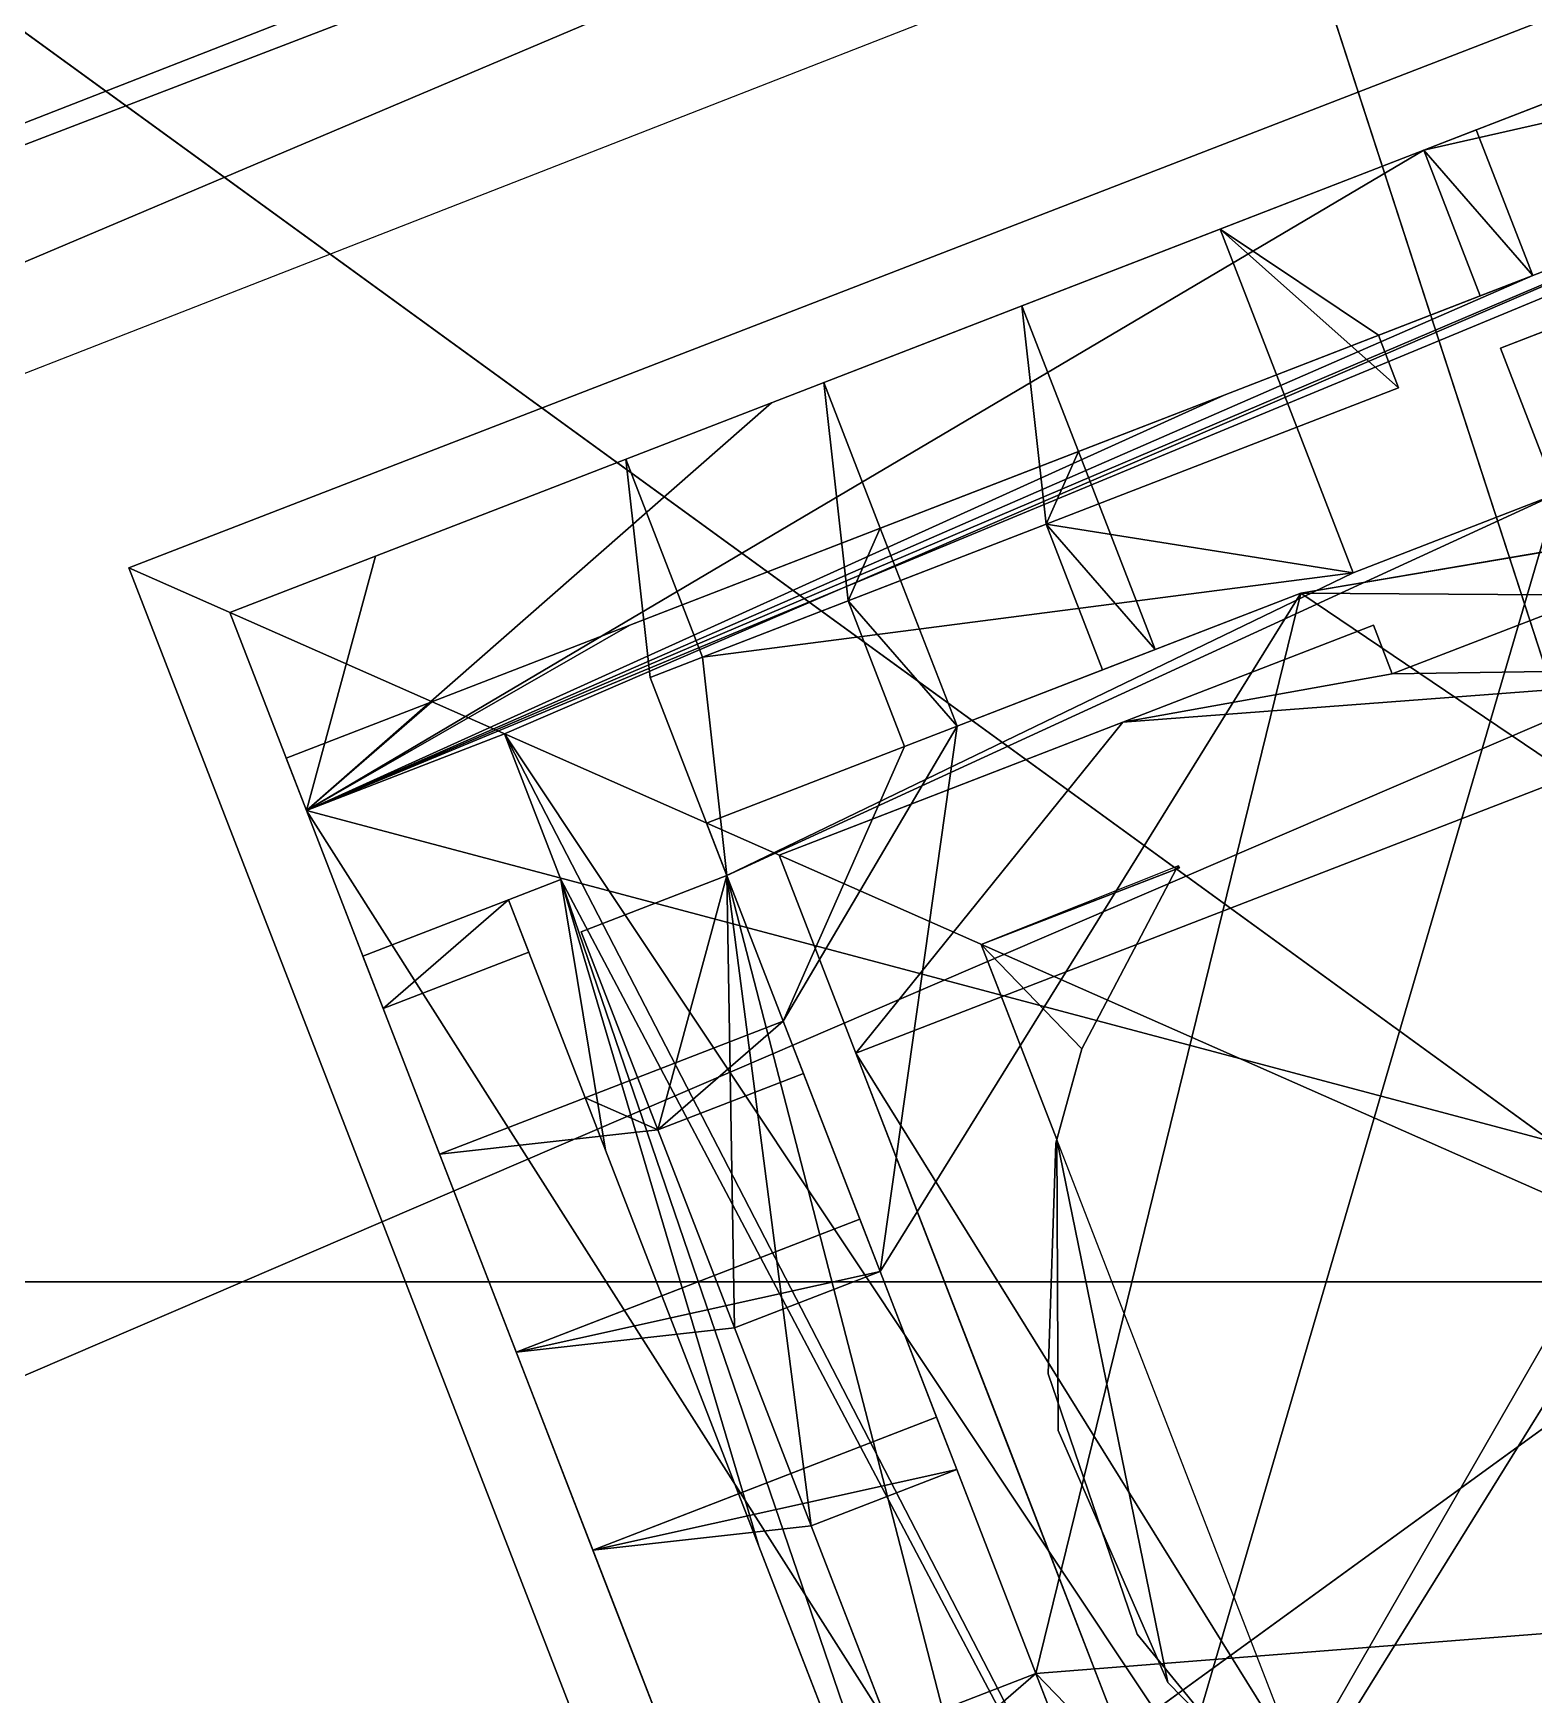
# Model space of a CAD drawing. Header units: metres. Extents: x -113 to 180, y -133 to 86.
# Drawn here: x 130.831 to 131.473, y 49.905 to 50.616 of the extents above; entities that cross this region are included whole.
import ezdxf

# ---------------------------------------------------------------- set-up
doc = ezdxf.new("R2010")
doc.units = ezdxf.units.M
for name, color, linetype, true_color in [('ACERA', 7, 'Continuous', 0xb9b3a6), ('ASFALTO', 7, 'Continuous', 0x4a4b4e), ('BORDILLO', 7, 'Continuous', 0xcfcac0), ('COPA', 7, 'Continuous', 0x4f7f4a), ('TERRENO', 7, 'Continuous', 0x9a9179)]:
    doc.layers.add(name, color=color, linetype=linetype, true_color=true_color)

msp = doc.modelspace()

# ---------------------------------------------------------------- linework, layer by layer
at = {"layer": 'ACERA'}
for points in [[(103.09775, 38.11919, 72.14243), (138.92901, 51.7671, 70.19543), (142.37574, 55.00692, 70.01166)], [(103.09775, 38.11919, 72.14243), (142.37574, 55.00692, 70.01166), (129.35348, 50.00244, 70.82169)], [(142.37574, 55.00692, 70.01166), (135.88562, 52.55436, 70.41435), (129.35348, 50.00244, 70.82169)], [(135.88562, 52.55436, 70.28435), (129.35348, 50.00244, 70.69169), (129.35348, 50.00244, 70.82169)], [(135.88562, 52.55436, 70.28435), (129.35348, 50.00244, 70.82169), (135.88562, 52.55436, 70.41435)], [(103.09775, 38.11919, 72.14243), (131.2366, 48.79555, 70.68593), (138.92901, 51.7671, 70.19543)], [(131.2366, 48.79555, 70.55593), (138.92901, 51.7671, 70.06543), (138.92901, 51.7671, 70.19543)], [(131.2366, 48.79555, 70.55593), (138.92901, 51.7671, 70.19543), (131.2366, 48.79555, 70.68593)], [(132.25617, 49.77584, 70.62931), (131.86968, 50.77389, 70.67821), (130.87163, 50.3874, 70.74474)], [(130.87163, 50.3874, 70.61474), (131.86968, 50.77389, 70.54821), (131.86968, 50.77389, 70.67821)], [(130.87163, 50.3874, 70.61474), (131.86968, 50.77389, 70.67821), (130.87163, 50.3874, 70.74474)], [(131.87473, 50.66825, 70.67572), (131.4264, 50.56637, 70.70721), (130.94775, 50.28345, 70.73735)], [(132.1472, 49.96462, 70.64124), (131.87473, 50.66825, 70.67572), (130.94775, 50.28345, 70.73735)], [(131.87473, 50.66825, 70.67572), (131.79859, 50.61294, 70.68031), (131.27221, 49.69751, 70.70134)], [(131.87473, 50.66825, 70.67572), (131.27221, 49.69751, 70.70134), (131.33561, 49.53379, 70.69332)], [(131.87473, 50.66825, 70.67572), (131.6809, 50.66492, 70.69015), (131.4264, 50.56637, 70.70721)], [(131.6809, 50.66492, 70.69015), (131.51123, 50.59922, 70.70153), (131.4264, 50.56637, 70.70721)], [(131.82274, 50.55056, 70.67725), (131.81235, 50.64409, 70.6799), (131.33561, 49.53379, 70.69332)], [(131.79859, 50.61294, 70.68031), (131.4834, 50.41915, 70.7), (131.27221, 49.69751, 70.70134)], [(131.4264, 50.56637, 70.57721), (131.51123, 50.59922, 70.57153), (131.51123, 50.59922, 70.70153)], [(131.4264, 50.56637, 70.57721), (131.51123, 50.59922, 70.70153), (131.4264, 50.56637, 70.70721)], [(131.47301, 50.51268, 70.70265), (131.44885, 50.57506, 70.70571), (131.4264, 50.56637, 70.70721)], [(131.4264, 50.56637, 70.57721), (131.44885, 50.57506, 70.57571), (131.44885, 50.57506, 70.70571)], [(131.4264, 50.56637, 70.57721), (131.44885, 50.57506, 70.70571), (131.4264, 50.56637, 70.70721)], [(131.44885, 50.57506, 70.57571), (131.47301, 50.51268, 70.57265), (131.47301, 50.51268, 70.70265)], [(131.44885, 50.57506, 70.57571), (131.47301, 50.51268, 70.70265), (131.44885, 50.57506, 70.70571)], [(131.62022, 50.56969, 70.69278), (131.47301, 50.51268, 70.70265), (130.94775, 50.28345, 70.73735)], [(131.62022, 50.56969, 70.69278), (130.94775, 50.28345, 70.73735), (131.03258, 50.31631, 70.73166)], [(131.62022, 50.56969, 70.69278), (131.03258, 50.31631, 70.73166), (131.49888, 49.616, 70.68275)], [(131.62022, 50.56969, 70.69278), (131.53539, 50.53684, 70.69847), (131.47301, 50.51268, 70.70265)], [(131.4264, 50.56637, 70.70721), (131.14694, 50.45815, 70.72595), (130.94775, 50.28345, 70.73735)], [(131.4264, 50.56637, 70.70721), (131.31661, 50.52385, 70.71457), (131.14694, 50.45815, 70.72595)], [(131.31661, 50.52385, 70.58457), (131.4264, 50.56637, 70.57721), (131.4264, 50.56637, 70.70721)], [(131.31661, 50.52385, 70.58457), (131.4264, 50.56637, 70.70721), (131.31661, 50.52385, 70.71457)], [(131.47301, 50.51268, 70.70265), (131.4264, 50.56637, 70.70721), (131.45055, 50.50399, 70.70416)], [(131.45055, 50.50399, 70.57416), (131.4264, 50.56637, 70.57721), (131.4264, 50.56637, 70.70721)], [(131.45055, 50.50399, 70.57416), (131.4264, 50.56637, 70.70721), (131.45055, 50.50399, 70.70416)], [(131.85559, 50.46572, 70.67309), (131.82274, 50.55056, 70.67725), (131.33561, 49.53379, 70.69332)], [(131.33907, 50.53255, 70.71307), (131.37192, 50.44771, 70.70891), (131.41558, 50.46462, 70.70598)], [(131.41558, 50.46462, 70.70598), (131.40689, 50.48708, 70.70708), (131.33907, 50.53255, 70.71307)], [(131.40689, 50.48708, 70.57708), (131.33907, 50.53255, 70.58307), (131.33907, 50.53255, 70.71307)], [(131.40689, 50.48708, 70.57708), (131.33907, 50.53255, 70.71307), (131.40689, 50.48708, 70.70708)], [(131.33907, 50.53255, 70.58307), (131.37192, 50.44771, 70.57891), (131.37192, 50.44771, 70.70891)], [(131.33907, 50.53255, 70.58307), (131.37192, 50.44771, 70.70891), (131.33907, 50.53255, 70.71307)], [(131.47301, 50.51268, 70.57265), (131.53539, 50.53684, 70.56847), (131.53539, 50.53684, 70.69847)], [(131.47301, 50.51268, 70.57265), (131.53539, 50.53684, 70.69847), (131.47301, 50.51268, 70.70265)], [(131.31661, 50.52385, 70.71457), (131.23178, 50.491, 70.72026), (131.14694, 50.45815, 70.72595)], [(131.23178, 50.491, 70.59026), (131.31661, 50.52385, 70.58457), (131.31661, 50.52385, 70.71457)], [(131.23178, 50.491, 70.59026), (131.31661, 50.52385, 70.71457), (131.23178, 50.491, 70.72026)], [(131.47301, 50.51268, 70.70265), (131.34077, 50.46147, 70.71152), (130.94775, 50.28345, 70.73735)], [(131.47301, 50.51268, 70.70265), (131.45055, 50.50399, 70.70416), (131.34077, 50.46147, 70.71152)], [(131.54408, 50.51438, 70.69737), (131.4817, 50.49023, 70.70155), (131.45925, 50.48153, 70.70306)], [(131.54408, 50.51438, 70.69737), (131.45925, 50.48153, 70.70306), (131.4834, 50.41915, 70.7)], [(131.34077, 50.46147, 70.58152), (131.45055, 50.50399, 70.57416), (131.45055, 50.50399, 70.70416)], [(131.34077, 50.46147, 70.58152), (131.45055, 50.50399, 70.70416), (131.34077, 50.46147, 70.71152)], [(131.27839, 50.43732, 70.7157), (131.25423, 50.4997, 70.71875), (131.26463, 50.40616, 70.7161)], [(131.26463, 50.40616, 70.5861), (131.25423, 50.4997, 70.58875), (131.25423, 50.4997, 70.71875)], [(131.26463, 50.40616, 70.5861), (131.25423, 50.4997, 70.71875), (131.26463, 50.40616, 70.7161)], [(131.25423, 50.4997, 70.58875), (131.27839, 50.43732, 70.5857), (131.27839, 50.43732, 70.7157)], [(131.25423, 50.4997, 70.58875), (131.27839, 50.43732, 70.7157), (131.25423, 50.4997, 70.71875)], [(131.14694, 50.45815, 70.59595), (131.23178, 50.491, 70.59026), (131.23178, 50.491, 70.72026)], [(131.14694, 50.45815, 70.59595), (131.23178, 50.491, 70.72026), (131.14694, 50.45815, 70.72595)], [(131.45925, 50.48153, 70.57306), (131.4817, 50.49023, 70.57155), (131.4817, 50.49023, 70.70155)], [(131.45925, 50.48153, 70.57306), (131.4817, 50.49023, 70.70155), (131.45925, 50.48153, 70.70306)], [(131.41558, 50.46462, 70.57598), (131.40689, 50.48708, 70.57708), (131.40689, 50.48708, 70.70708)], [(131.41558, 50.46462, 70.57598), (131.40689, 50.48708, 70.70708), (131.41558, 50.46462, 70.70598)], [(131.4834, 50.41915, 70.57), (131.45925, 50.48153, 70.57306), (131.45925, 50.48153, 70.70306)], [(131.4834, 50.41915, 70.57), (131.45925, 50.48153, 70.70306), (131.4834, 50.41915, 70.7)], [(131.34077, 50.46147, 70.71152), (131.08626, 50.36292, 70.72858), (130.94775, 50.28345, 70.73735)], [(131.34077, 50.46147, 70.71152), (131.25593, 50.42862, 70.7172), (131.08626, 50.36292, 70.72858)], [(131.19355, 50.40447, 70.72139), (131.1694, 50.46684, 70.72444), (131.17979, 50.37331, 70.72179)], [(131.17979, 50.37331, 70.59179), (131.1694, 50.46684, 70.59444), (131.1694, 50.46684, 70.72444)], [(131.17979, 50.37331, 70.59179), (131.1694, 50.46684, 70.72444), (131.17979, 50.37331, 70.72179)], [(131.1694, 50.46684, 70.59444), (131.19355, 50.40447, 70.59139), (131.19355, 50.40447, 70.72139)], [(131.1694, 50.46684, 70.59444), (131.19355, 50.40447, 70.72139), (131.1694, 50.46684, 70.72444)], [(131.25593, 50.42862, 70.5872), (131.34077, 50.46147, 70.58152), (131.34077, 50.46147, 70.71152)], [(131.25593, 50.42862, 70.5872), (131.34077, 50.46147, 70.71152), (131.25593, 50.42862, 70.7172)], [(131.47473, 49.67838, 70.68581), (131.85559, 50.46572, 70.67309), (131.33561, 49.53379, 70.69332)], [(131.37192, 50.44771, 70.57891), (131.41558, 50.46462, 70.57598), (131.41558, 50.46462, 70.70598)], [(131.37192, 50.44771, 70.57891), (131.41558, 50.46462, 70.70598), (131.37192, 50.44771, 70.70891)], [(131.14694, 50.45815, 70.72595), (130.97727, 50.39244, 70.73732), (130.94775, 50.28345, 70.73735)], [(131.14694, 50.45815, 70.72595), (131.06211, 50.4253, 70.73163), (130.97727, 50.39244, 70.73732)], [(131.06211, 50.4253, 70.60163), (131.14694, 50.45815, 70.59595), (131.14694, 50.45815, 70.72595)], [(131.06211, 50.4253, 70.60163), (131.14694, 50.45815, 70.72595), (131.06211, 50.4253, 70.73163)], [(131.39607, 50.38533, 70.70585), (131.37192, 50.44771, 70.70891), (131.26463, 50.40616, 70.7161)], [(131.26463, 50.40616, 70.5861), (131.37192, 50.44771, 70.57891), (131.37192, 50.44771, 70.70891)], [(131.26463, 50.40616, 70.5861), (131.37192, 50.44771, 70.70891), (131.26463, 50.40616, 70.7161)], [(131.37192, 50.44771, 70.57891), (131.39607, 50.38533, 70.57585), (131.39607, 50.38533, 70.70585)], [(131.37192, 50.44771, 70.57891), (131.39607, 50.38533, 70.70585), (131.37192, 50.44771, 70.70891)], [(131.11742, 50.34916, 70.72597), (131.08456, 50.43399, 70.73013), (131.09496, 50.34046, 70.72748)], [(131.09496, 50.34046, 70.59748), (131.08456, 50.43399, 70.60013), (131.08456, 50.43399, 70.73013)], [(131.09496, 50.34046, 70.59748), (131.08456, 50.43399, 70.73013), (131.09496, 50.34046, 70.72748)], [(131.08456, 50.43399, 70.60013), (131.11742, 50.34916, 70.59597), (131.11742, 50.34916, 70.72597)], [(131.08456, 50.43399, 70.60013), (131.11742, 50.34916, 70.72597), (131.08456, 50.43399, 70.73013)], [(131.31124, 50.35248, 70.71154), (131.27839, 50.43732, 70.7157), (131.26463, 50.40616, 70.7161)], [(131.27839, 50.43732, 70.5857), (131.31124, 50.35248, 70.58154), (131.31124, 50.35248, 70.71154)], [(131.27839, 50.43732, 70.5857), (131.31124, 50.35248, 70.71154), (131.27839, 50.43732, 70.7157)], [(131.25593, 50.42862, 70.7172), (131.1711, 50.39577, 70.72289), (131.08626, 50.36292, 70.72858)], [(131.1711, 50.39577, 70.59289), (131.25593, 50.42862, 70.5872), (131.25593, 50.42862, 70.7172)], [(131.1711, 50.39577, 70.59289), (131.25593, 50.42862, 70.7172), (131.1711, 50.39577, 70.72289)], [(130.97727, 50.39244, 70.60732), (131.06211, 50.4253, 70.60163), (131.06211, 50.4253, 70.73163)], [(130.97727, 50.39244, 70.60732), (131.06211, 50.4253, 70.73163), (130.97727, 50.39244, 70.73732)], [(131.4834, 50.41915, 70.7), (131.39607, 50.38533, 70.70585), (131.12781, 50.25563, 70.72332)], [(131.4834, 50.41915, 70.7), (131.12781, 50.25563, 70.72332), (131.27221, 49.69751, 70.70134)], [(131.39607, 50.38533, 70.57585), (131.4834, 50.41915, 70.57), (131.4834, 50.41915, 70.7)], [(131.39607, 50.38533, 70.57585), (131.4834, 50.41915, 70.7), (131.39607, 50.38533, 70.70585)], [(131.26463, 50.40616, 70.7161), (131.17979, 50.37331, 70.72179), (131.11742, 50.34916, 70.72597)], [(131.39607, 50.38533, 70.70585), (131.26463, 50.40616, 70.7161), (131.11742, 50.34916, 70.72597)], [(131.17979, 50.37331, 70.59179), (131.26463, 50.40616, 70.5861), (131.26463, 50.40616, 70.7161)], [(131.17979, 50.37331, 70.59179), (131.26463, 50.40616, 70.7161), (131.17979, 50.37331, 70.72179)], [(131.22641, 50.31963, 70.71723), (131.19355, 50.40447, 70.72139), (131.17979, 50.37331, 70.72179)], [(131.19355, 50.40447, 70.59139), (131.22641, 50.31963, 70.58723), (131.22641, 50.31963, 70.71723)], [(131.19355, 50.40447, 70.59139), (131.22641, 50.31963, 70.71723), (131.19355, 50.40447, 70.72139)], [(131.31124, 50.35248, 70.71154), (131.26463, 50.40616, 70.7161), (131.28878, 50.34379, 70.71305)], [(131.28878, 50.34379, 70.58305), (131.26463, 50.40616, 70.5861), (131.26463, 50.40616, 70.7161)], [(131.28878, 50.34379, 70.58305), (131.26463, 50.40616, 70.7161), (131.28878, 50.34379, 70.71305)], [(131.51634, 50.4008, 70.69717), (131.37362, 50.37664, 70.70736), (131.4921, 50.3967, 70.6989)], [(131.37362, 50.37664, 70.57736), (131.51634, 50.4008, 70.56717), (131.51634, 50.4008, 70.69717)], [(131.37362, 50.37664, 70.57736), (131.51634, 50.4008, 70.69717), (131.37362, 50.37664, 70.70736)], [(130.97727, 50.39244, 70.73732), (130.91489, 50.36829, 70.7415), (130.94775, 50.28345, 70.73735)], [(130.91489, 50.36829, 70.6115), (130.97727, 50.39244, 70.60732), (130.97727, 50.39244, 70.73732)], [(130.91489, 50.36829, 70.6115), (130.97727, 50.39244, 70.73732), (130.91489, 50.36829, 70.7415)], [(131.08626, 50.36292, 70.59858), (131.1711, 50.39577, 70.59289), (131.1711, 50.39577, 70.72289)], [(131.08626, 50.36292, 70.59858), (131.1711, 50.39577, 70.72289), (131.08626, 50.36292, 70.72858)], [(131.37362, 50.37664, 70.70736), (131.50019, 50.37581, 70.69788), (131.4921, 50.3967, 70.6989)], [(130.87163, 50.3874, 70.74474), (131.25812, 49.38935, 70.69622), (132.25617, 49.77584, 70.62931)], [(131.25812, 49.38935, 70.56622), (130.87163, 50.3874, 70.61474), (130.87163, 50.3874, 70.74474)], [(131.25812, 49.38935, 70.56622), (130.87163, 50.3874, 70.74474), (131.25812, 49.38935, 70.69622)], [(131.39607, 50.38533, 70.70585), (131.11742, 50.34916, 70.72597), (131.12781, 50.25563, 70.72332)], [(131.37362, 50.37664, 70.70736), (131.22641, 50.31963, 70.71723), (131.19351, 50.08596, 70.71501)], [(131.37362, 50.37664, 70.70736), (131.19351, 50.08596, 70.71501), (131.26018, 49.91379, 70.70657)], [(131.37362, 50.37664, 70.70736), (131.31124, 50.35248, 70.71154), (131.22641, 50.31963, 70.71723)], [(131.37362, 50.37664, 70.70736), (131.26018, 49.91379, 70.70657), (131.97583, 49.96999, 70.65417)], [(131.31124, 50.35248, 70.58154), (131.37362, 50.37664, 70.57736), (131.37362, 50.37664, 70.70736)], [(131.31124, 50.35248, 70.58154), (131.37362, 50.37664, 70.70736), (131.31124, 50.35248, 70.71154)], [(131.37362, 50.37664, 70.70736), (131.97583, 49.96999, 70.65417), (131.50019, 50.37581, 70.69788)], [(131.61069, 50.34506, 70.68899), (131.50019, 50.37581, 70.69788), (131.41286, 50.342, 70.70373)], [(131.41286, 50.342, 70.57373), (131.50019, 50.37581, 70.56788), (131.50019, 50.37581, 70.69788)], [(131.41286, 50.342, 70.57373), (131.50019, 50.37581, 70.69788), (131.41286, 50.342, 70.70373)], [(131.11742, 50.34916, 70.59597), (131.17979, 50.37331, 70.59179), (131.17979, 50.37331, 70.72179)], [(131.11742, 50.34916, 70.59597), (131.17979, 50.37331, 70.72179), (131.11742, 50.34916, 70.72597)], [(131.22641, 50.31963, 70.71723), (131.17979, 50.37331, 70.72179), (131.20395, 50.31093, 70.71873)], [(131.20395, 50.31093, 70.58873), (131.17979, 50.37331, 70.59179), (131.17979, 50.37331, 70.72179)], [(131.20395, 50.31093, 70.58873), (131.17979, 50.37331, 70.72179), (131.20395, 50.31093, 70.71873)], [(130.94775, 50.28345, 70.60735), (130.91489, 50.36829, 70.6115), (130.91489, 50.36829, 70.7415)], [(130.94775, 50.28345, 70.60735), (130.91489, 50.36829, 70.7415), (130.94775, 50.28345, 70.73735)], [(131.08626, 50.36292, 70.72858), (131.00143, 50.33007, 70.73426), (130.94775, 50.28345, 70.73735)], [(131.00143, 50.33007, 70.60426), (131.08626, 50.36292, 70.59858), (131.08626, 50.36292, 70.72858)], [(131.00143, 50.33007, 70.60426), (131.08626, 50.36292, 70.72858), (131.00143, 50.33007, 70.73426)], [(131.41286, 50.342, 70.70373), (131.40477, 50.36288, 70.70475), (131.29748, 50.32133, 70.71195)], [(131.29748, 50.32133, 70.58195), (131.40477, 50.36288, 70.57475), (131.40477, 50.36288, 70.70475)], [(131.29748, 50.32133, 70.58195), (131.40477, 50.36288, 70.70475), (131.29748, 50.32133, 70.71195)], [(131.40477, 50.36288, 70.57475), (131.41286, 50.342, 70.57373), (131.41286, 50.342, 70.70373)], [(131.40477, 50.36288, 70.57475), (131.41286, 50.342, 70.70373), (131.40477, 50.36288, 70.70475)], [(131.11742, 50.34916, 70.72597), (131.09496, 50.34046, 70.72748), (131.12781, 50.25563, 70.72332)], [(131.31124, 50.35248, 70.71154), (131.28878, 50.34379, 70.71305), (131.22641, 50.31963, 70.71723)], [(131.63224, 50.35341, 70.68755), (131.61069, 50.34506, 70.68899), (131.44187, 49.76322, 70.68997)], [(131.63224, 50.35341, 70.68755), (131.44187, 49.76322, 70.68997), (131.5029, 49.78685, 70.68587)], [(131.12781, 50.25563, 70.59332), (131.09496, 50.34046, 70.59748), (131.09496, 50.34046, 70.72748)], [(131.12781, 50.25563, 70.59332), (131.09496, 50.34046, 70.72748), (131.12781, 50.25563, 70.72332)], [(131.61069, 50.34506, 70.68899), (131.29748, 50.32133, 70.71195), (131.18312, 50.17949, 70.71766)], [(131.61069, 50.34506, 70.68899), (131.18312, 50.17949, 70.71766), (131.44187, 49.76322, 70.68997)], [(131.22641, 50.31963, 70.58723), (131.28878, 50.34379, 70.58305), (131.28878, 50.34379, 70.71305)], [(131.22641, 50.31963, 70.58723), (131.28878, 50.34379, 70.71305), (131.22641, 50.31963, 70.71723)], [(131.61069, 50.34506, 70.68899), (131.41286, 50.342, 70.70373), (131.29748, 50.32133, 70.71195)], [(131.00143, 50.33007, 70.73426), (130.93905, 50.30591, 70.73845), (130.94775, 50.28345, 70.73735)], [(130.93905, 50.30591, 70.60845), (131.00143, 50.33007, 70.60426), (131.00143, 50.33007, 70.73426)], [(130.93905, 50.30591, 70.60845), (131.00143, 50.33007, 70.73426), (130.93905, 50.30591, 70.73845)], [(131.29748, 50.32133, 70.71195), (131.21265, 50.28848, 70.71763), (131.15027, 50.26432, 70.72182)], [(131.29748, 50.32133, 70.71195), (131.15027, 50.26432, 70.72182), (131.18312, 50.17949, 70.71766)], [(131.22641, 50.31963, 70.71723), (131.20395, 50.31093, 70.71873), (131.15197, 50.19325, 70.72026)], [(131.22641, 50.31963, 70.71723), (131.15197, 50.19325, 70.72026), (131.19351, 50.08596, 70.71501)], [(131.21265, 50.28848, 70.58763), (131.29748, 50.32133, 70.58195), (131.29748, 50.32133, 70.71195)], [(131.21265, 50.28848, 70.58763), (131.29748, 50.32133, 70.71195), (131.21265, 50.28848, 70.71763)], [(131.03258, 50.31631, 70.60166), (130.94775, 50.28345, 70.60735), (130.94775, 50.28345, 70.73735)], [(131.03258, 50.31631, 70.60166), (130.94775, 50.28345, 70.73735), (131.03258, 50.31631, 70.73166)], [(131.03258, 50.31631, 70.73166), (131.05674, 50.25393, 70.7286), (131.42274, 49.5607, 70.68734)], [(131.03258, 50.31631, 70.73166), (131.42274, 49.5607, 70.68734), (131.49888, 49.616, 70.68275)], [(131.05674, 50.25393, 70.5986), (131.03258, 50.31631, 70.60166), (131.03258, 50.31631, 70.73166)], [(131.05674, 50.25393, 70.5986), (131.03258, 50.31631, 70.73166), (131.05674, 50.25393, 70.7286)], [(130.94775, 50.28345, 70.60735), (130.93905, 50.30591, 70.60845), (130.93905, 50.30591, 70.73845)], [(130.94775, 50.28345, 70.60735), (130.93905, 50.30591, 70.73845), (130.94775, 50.28345, 70.73735)], [(131.20395, 50.31093, 70.71873), (131.11911, 50.27808, 70.72442), (131.15197, 50.19325, 70.72026)], [(131.11911, 50.27808, 70.59442), (131.20395, 50.31093, 70.58873), (131.20395, 50.31093, 70.71873)], [(131.11911, 50.27808, 70.59442), (131.20395, 50.31093, 70.71873), (131.11911, 50.27808, 70.72442)], [(130.94775, 50.28345, 70.73735), (130.9806, 50.19862, 70.73319), (131.01345, 50.11379, 70.72903)], [(130.94775, 50.28345, 70.73735), (131.01345, 50.11379, 70.72903), (131.0463, 50.02895, 70.72488)], [(130.94775, 50.28345, 70.73735), (131.0463, 50.02895, 70.72488), (131.15452, 49.7495, 70.71118)], [(130.94775, 50.28345, 70.73735), (131.15452, 49.7495, 70.71118), (131.4469, 49.49832, 70.68428)], [(130.94775, 50.28345, 70.73735), (131.4469, 49.49832, 70.68428), (132.1472, 49.96462, 70.64124)], [(130.9806, 50.19862, 70.60319), (130.94775, 50.28345, 70.60735), (130.94775, 50.28345, 70.73735)], [(130.9806, 50.19862, 70.60319), (130.94775, 50.28345, 70.73735), (130.9806, 50.19862, 70.73319)], [(131.15027, 50.26432, 70.59182), (131.21265, 50.28848, 70.58763), (131.21265, 50.28848, 70.71763)], [(131.15027, 50.26432, 70.59182), (131.21265, 50.28848, 70.71763), (131.15027, 50.26432, 70.72182)], [(131.15197, 50.19325, 70.59026), (131.11911, 50.27808, 70.59442), (131.11911, 50.27808, 70.72442)], [(131.15197, 50.19325, 70.59026), (131.11911, 50.27808, 70.72442), (131.15197, 50.19325, 70.72026)], [(131.18312, 50.17949, 70.58766), (131.15027, 50.26432, 70.59182), (131.15027, 50.26432, 70.72182)], [(131.18312, 50.17949, 70.58766), (131.15027, 50.26432, 70.72182), (131.18312, 50.17949, 70.71766)], [(131.12781, 50.25563, 70.72332), (131.06543, 50.23147, 70.7275), (131.09828, 50.14664, 70.72335)], [(131.06543, 50.23147, 70.5975), (131.12781, 50.25563, 70.59332), (131.12781, 50.25563, 70.72332)], [(131.06543, 50.23147, 70.5975), (131.12781, 50.25563, 70.72332), (131.06543, 50.23147, 70.7275)], [(131.12781, 50.25563, 70.72332), (131.09828, 50.14664, 70.72335), (131.13114, 50.0618, 70.71919)], [(131.12781, 50.25563, 70.72332), (131.13114, 50.0618, 70.71919), (131.16399, 49.97697, 70.71503)], [(131.12781, 50.25563, 70.72332), (131.16399, 49.97697, 70.71503), (131.27221, 49.69751, 70.70134)], [(131.32029, 50.25843, 70.70898), (131.3213, 50.25982, 70.70893), (131.2368, 50.2261, 70.71458)], [(131.2368, 50.2261, 70.58458), (131.32164, 50.25895, 70.57889), (131.32164, 50.25895, 70.70889)], [(131.2368, 50.2261, 70.58458), (131.32164, 50.25895, 70.70889), (131.2368, 50.2261, 70.71458)], [(131.27992, 50.18144, 70.71046), (131.32029, 50.25843, 70.70898), (131.2368, 50.2261, 70.71458)], [(131.32029, 50.25843, 70.57898), (131.27992, 50.18144, 70.58046), (131.27992, 50.18144, 70.71046)], [(131.32029, 50.25843, 70.57898), (131.27992, 50.18144, 70.71046), (131.32029, 50.25843, 70.70898)], [(131.3213, 50.25982, 70.57893), (131.32029, 50.25843, 70.57898), (131.32029, 50.25843, 70.70898)], [(131.3213, 50.25982, 70.57893), (131.32029, 50.25843, 70.70898), (131.3213, 50.25982, 70.70893)], [(131.32164, 50.25895, 70.57889), (131.3213, 50.25982, 70.57893), (131.3213, 50.25982, 70.70893)], [(131.32164, 50.25895, 70.57889), (131.3213, 50.25982, 70.70893), (131.32164, 50.25895, 70.70889)], [(131.05674, 50.25393, 70.7286), (131.03428, 50.24523, 70.73011), (131.07583, 50.13794, 70.72485)], [(131.03428, 50.24523, 70.60011), (131.05674, 50.25393, 70.5986), (131.05674, 50.25393, 70.7286)], [(131.03428, 50.24523, 70.60011), (131.05674, 50.25393, 70.7286), (131.03428, 50.24523, 70.73011)], [(131.05674, 50.25393, 70.7286), (131.07583, 50.13794, 70.72485), (131.14153, 49.96827, 70.71654)], [(131.05674, 50.25393, 70.7286), (131.14153, 49.96827, 70.71654), (131.24975, 49.68882, 70.70285)], [(131.05674, 50.25393, 70.7286), (131.24975, 49.68882, 70.70285), (131.42274, 49.5607, 70.68734)], [(131.03428, 50.24523, 70.73011), (130.9719, 50.22108, 70.73429), (130.9806, 50.19862, 70.73319)], [(131.03428, 50.24523, 70.60011), (130.9719, 50.22108, 70.60429), (130.9719, 50.22108, 70.73429)], [(131.03428, 50.24523, 70.60011), (130.9719, 50.22108, 70.73429), (131.03428, 50.24523, 70.73011)], [(130.9806, 50.19862, 70.73319), (131.04298, 50.22278, 70.72901), (131.03428, 50.24523, 70.73011)], [(131.04298, 50.22278, 70.59901), (131.03428, 50.24523, 70.60011), (131.03428, 50.24523, 70.73011)], [(131.04298, 50.22278, 70.59901), (131.03428, 50.24523, 70.73011), (131.04298, 50.22278, 70.72901)], [(131.07583, 50.13794, 70.59485), (131.03428, 50.24523, 70.60011), (131.03428, 50.24523, 70.73011)], [(131.07583, 50.13794, 70.59485), (131.03428, 50.24523, 70.73011), (131.07583, 50.13794, 70.72485)], [(131.09828, 50.14664, 70.59335), (131.06543, 50.23147, 70.5975), (131.06543, 50.23147, 70.7275)], [(131.09828, 50.14664, 70.59335), (131.06543, 50.23147, 70.7275), (131.09828, 50.14664, 70.72335)], [(130.9719, 50.22108, 70.60429), (130.9806, 50.19862, 70.60319), (130.9806, 50.19862, 70.73319)], [(130.9719, 50.22108, 70.60429), (130.9806, 50.19862, 70.73319), (130.9719, 50.22108, 70.73429)], [(130.9806, 50.19862, 70.60319), (131.04298, 50.22278, 70.59901), (131.04298, 50.22278, 70.72901)], [(130.9806, 50.19862, 70.60319), (131.04298, 50.22278, 70.72901), (130.9806, 50.19862, 70.73319)], [(131.2368, 50.2261, 70.71458), (131.2455, 50.20364, 70.71348), (131.26913, 50.14262, 70.71049)], [(131.27992, 50.18144, 70.71046), (131.2368, 50.2261, 70.71458), (131.26913, 50.14262, 70.71049)], [(131.2455, 50.20364, 70.58348), (131.2368, 50.2261, 70.58458), (131.2368, 50.2261, 70.71458)], [(131.2455, 50.20364, 70.58348), (131.2368, 50.2261, 70.71458), (131.2455, 50.20364, 70.71348)], [(131.01345, 50.11379, 70.59903), (130.9806, 50.19862, 70.60319), (130.9806, 50.19862, 70.73319)], [(131.01345, 50.11379, 70.59903), (130.9806, 50.19862, 70.73319), (131.01345, 50.11379, 70.72903)], [(131.26913, 50.14262, 70.58049), (131.2455, 50.20364, 70.58348), (131.2455, 50.20364, 70.71348)], [(131.26913, 50.14262, 70.58049), (131.2455, 50.20364, 70.71348), (131.26913, 50.14262, 70.71049)], [(131.15197, 50.19325, 70.72026), (131.06713, 50.1604, 70.72595), (131.09828, 50.14664, 70.72335)], [(131.06713, 50.1604, 70.59595), (131.15197, 50.19325, 70.59026), (131.15197, 50.19325, 70.72026)], [(131.06713, 50.1604, 70.59595), (131.15197, 50.19325, 70.72026), (131.06713, 50.1604, 70.72595)], [(131.15197, 50.19325, 70.72026), (131.09828, 50.14664, 70.72335), (131.16066, 50.17079, 70.71916)], [(131.15197, 50.19325, 70.72026), (131.16066, 50.17079, 70.71916), (131.19351, 50.08596, 70.71501)], [(131.18312, 50.17949, 70.71766), (131.21597, 50.09465, 70.7135), (131.24882, 50.00982, 70.70935)], [(131.18312, 50.17949, 70.71766), (131.24882, 50.00982, 70.70935), (131.29134, 49.90003, 70.70397)], [(131.18312, 50.17949, 70.71766), (131.29134, 49.90003, 70.70397), (131.44187, 49.76322, 70.68997)], [(131.21597, 50.09465, 70.5835), (131.18312, 50.17949, 70.58766), (131.18312, 50.17949, 70.71766)], [(131.21597, 50.09465, 70.5835), (131.18312, 50.17949, 70.71766), (131.21597, 50.09465, 70.7135)], [(131.26879, 50.14093, 70.71048), (131.27992, 50.18144, 70.71046), (131.26913, 50.14262, 70.71049)], [(131.27992, 50.18144, 70.58046), (131.26879, 50.14093, 70.58048), (131.26879, 50.14093, 70.71048)], [(131.27992, 50.18144, 70.58046), (131.26879, 50.14093, 70.71048), (131.27992, 50.18144, 70.71046)], [(131.16066, 50.17079, 70.58916), (131.09828, 50.14664, 70.59335), (131.09828, 50.14664, 70.72335)], [(131.16066, 50.17079, 70.58916), (131.09828, 50.14664, 70.72335), (131.16066, 50.17079, 70.71916)], [(131.16066, 50.17079, 70.71916), (131.18482, 50.10841, 70.71611), (131.19351, 50.08596, 70.71501)], [(131.18482, 50.10841, 70.58611), (131.16066, 50.17079, 70.58916), (131.16066, 50.17079, 70.71916)], [(131.18482, 50.10841, 70.58611), (131.16066, 50.17079, 70.71916), (131.18482, 50.10841, 70.71611)], [(131.06713, 50.1604, 70.72595), (131.00475, 50.13624, 70.73013), (131.09828, 50.14664, 70.72335)], [(131.00475, 50.13624, 70.60013), (131.06713, 50.1604, 70.59595), (131.06713, 50.1604, 70.72595)], [(131.00475, 50.13624, 70.60013), (131.06713, 50.1604, 70.72595), (131.00475, 50.13624, 70.73013)], [(131.09828, 50.14664, 70.59335), (131.00475, 50.13624, 70.60013), (131.00475, 50.13624, 70.73013)], [(131.09828, 50.14664, 70.59335), (131.00475, 50.13624, 70.73013), (131.09828, 50.14664, 70.72335)], [(131.13114, 50.0618, 70.58919), (131.09828, 50.14664, 70.59335), (131.09828, 50.14664, 70.72335)], [(131.13114, 50.0618, 70.58919), (131.09828, 50.14664, 70.72335), (131.13114, 50.0618, 70.71919)], [(131.26879, 50.14093, 70.58048), (131.26549, 50.0421, 70.57874), (131.26549, 50.0421, 70.70874)], [(131.26879, 50.14093, 70.58048), (131.26549, 50.0421, 70.70874), (131.26879, 50.14093, 70.71048)], [(131.26913, 50.14262, 70.71049), (131.26971, 50.01791, 70.70795), (131.3167, 49.90986, 70.70227)], [(131.26913, 50.14262, 70.71049), (131.3167, 49.90986, 70.70227), (131.38709, 49.838, 70.69556)], [(131.26971, 50.01791, 70.57795), (131.26913, 50.14262, 70.58049), (131.26913, 50.14262, 70.71049)], [(131.26971, 50.01791, 70.57795), (131.26913, 50.14262, 70.71049), (131.26971, 50.01791, 70.70795)], [(131.07583, 50.13794, 70.72485), (131.10868, 50.05311, 70.72069), (131.14153, 49.96827, 70.71654)], [(131.10868, 50.05311, 70.59069), (131.07583, 50.13794, 70.59485), (131.07583, 50.13794, 70.72485)], [(131.10868, 50.05311, 70.59069), (131.07583, 50.13794, 70.72485), (131.10868, 50.05311, 70.72069)], [(131.0463, 50.02895, 70.59488), (131.01345, 50.11379, 70.59903), (131.01345, 50.11379, 70.72903)], [(131.0463, 50.02895, 70.59488), (131.01345, 50.11379, 70.72903), (131.0463, 50.02895, 70.72488)], [(131.18482, 50.10841, 70.71611), (131.09998, 50.07556, 70.72179), (131.03761, 50.05141, 70.72598)], [(131.18482, 50.10841, 70.71611), (131.03761, 50.05141, 70.72598), (131.19351, 50.08596, 70.71501)], [(131.09998, 50.07556, 70.59179), (131.18482, 50.10841, 70.58611), (131.18482, 50.10841, 70.71611)], [(131.09998, 50.07556, 70.59179), (131.18482, 50.10841, 70.71611), (131.09998, 50.07556, 70.72179)], [(131.24882, 50.00982, 70.57935), (131.21597, 50.09465, 70.5835), (131.21597, 50.09465, 70.7135)], [(131.24882, 50.00982, 70.57935), (131.21597, 50.09465, 70.7135), (131.24882, 50.00982, 70.70935)], [(131.03761, 50.05141, 70.72598), (131.13114, 50.0618, 70.71919), (131.19351, 50.08596, 70.71501)], [(131.19351, 50.08596, 70.58501), (131.13114, 50.0618, 70.58919), (131.13114, 50.0618, 70.71919)], [(131.19351, 50.08596, 70.58501), (131.13114, 50.0618, 70.71919), (131.19351, 50.08596, 70.71501)], [(131.19351, 50.08596, 70.71501), (131.21767, 50.02358, 70.71195), (131.22637, 50.00112, 70.71085)], [(131.19351, 50.08596, 70.71501), (131.22637, 50.00112, 70.71085), (131.26018, 49.91379, 70.70657)], [(131.21767, 50.02358, 70.58195), (131.19351, 50.08596, 70.58501), (131.19351, 50.08596, 70.71501)], [(131.21767, 50.02358, 70.58195), (131.19351, 50.08596, 70.71501), (131.21767, 50.02358, 70.71195)], [(131.03761, 50.05141, 70.59598), (131.09998, 50.07556, 70.59179), (131.09998, 50.07556, 70.72179)], [(131.03761, 50.05141, 70.59598), (131.09998, 50.07556, 70.72179), (131.03761, 50.05141, 70.72598)], [(131.13114, 50.0618, 70.58919), (131.03761, 50.05141, 70.59598), (131.03761, 50.05141, 70.72598)], [(131.13114, 50.0618, 70.58919), (131.03761, 50.05141, 70.72598), (131.13114, 50.0618, 70.71919)], [(131.16399, 49.97697, 70.58503), (131.13114, 50.0618, 70.58919), (131.13114, 50.0618, 70.71919)], [(131.16399, 49.97697, 70.58503), (131.13114, 50.0618, 70.71919), (131.16399, 49.97697, 70.71503)], [(131.14153, 49.96827, 70.58654), (131.10868, 50.05311, 70.59069), (131.10868, 50.05311, 70.72069)], [(131.14153, 49.96827, 70.58654), (131.10868, 50.05311, 70.72069), (131.14153, 49.96827, 70.71654)], [(131.26549, 50.0421, 70.57874), (131.30352, 49.93058, 70.57367), (131.30352, 49.93058, 70.70367)], [(131.26549, 50.0421, 70.57874), (131.30352, 49.93058, 70.70367), (131.26549, 50.0421, 70.70874)], [(131.0463, 50.02895, 70.72488), (131.07915, 49.94412, 70.72072), (131.12167, 49.83433, 70.71534)], [(131.0463, 50.02895, 70.72488), (131.12167, 49.83433, 70.71534), (131.15452, 49.7495, 70.71118)], [(131.07915, 49.94412, 70.59072), (131.0463, 50.02895, 70.59488), (131.0463, 50.02895, 70.72488)], [(131.07915, 49.94412, 70.59072), (131.0463, 50.02895, 70.72488), (131.07915, 49.94412, 70.72072)], [(131.21767, 50.02358, 70.71195), (131.13284, 49.99073, 70.71764), (131.07046, 49.96657, 70.72182)], [(131.21767, 50.02358, 70.71195), (131.07046, 49.96657, 70.72182), (131.22637, 50.00112, 70.71085)], [(131.13284, 49.99073, 70.58764), (131.21767, 50.02358, 70.58195), (131.21767, 50.02358, 70.71195)], [(131.13284, 49.99073, 70.58764), (131.21767, 50.02358, 70.71195), (131.13284, 49.99073, 70.71764)], [(131.3167, 49.90986, 70.57227), (131.26971, 50.01791, 70.57795), (131.26971, 50.01791, 70.70795)], [(131.3167, 49.90986, 70.57227), (131.26971, 50.01791, 70.70795), (131.3167, 49.90986, 70.70227)], [(131.29134, 49.90003, 70.57397), (131.24882, 50.00982, 70.57935), (131.24882, 50.00982, 70.70935)], [(131.29134, 49.90003, 70.57397), (131.24882, 50.00982, 70.70935), (131.29134, 49.90003, 70.70397)], [(131.07046, 49.96657, 70.72182), (131.16399, 49.97697, 70.71503), (131.22637, 50.00112, 70.71085)], [(131.22637, 50.00112, 70.58085), (131.16399, 49.97697, 70.58503), (131.16399, 49.97697, 70.71503)], [(131.22637, 50.00112, 70.58085), (131.16399, 49.97697, 70.71503), (131.22637, 50.00112, 70.71085)], [(131.26018, 49.91379, 70.57657), (131.22637, 50.00112, 70.58085), (131.22637, 50.00112, 70.71085)], [(131.26018, 49.91379, 70.57657), (131.22637, 50.00112, 70.71085), (131.26018, 49.91379, 70.70657)], [(131.07046, 49.96657, 70.59182), (131.13284, 49.99073, 70.58764), (131.13284, 49.99073, 70.71764)], [(131.07046, 49.96657, 70.59182), (131.13284, 49.99073, 70.71764), (131.07046, 49.96657, 70.72182)], [(131.16399, 49.97697, 70.58503), (131.07046, 49.96657, 70.59182), (131.07046, 49.96657, 70.72182)], [(131.16399, 49.97697, 70.58503), (131.07046, 49.96657, 70.72182), (131.16399, 49.97697, 70.71503)], [(131.16399, 49.97697, 70.71503), (131.2065, 49.86718, 70.70965), (131.23935, 49.78235, 70.7055)], [(131.16399, 49.97697, 70.71503), (131.23935, 49.78235, 70.7055), (131.27221, 49.69751, 70.70134)], [(131.2065, 49.86718, 70.57965), (131.16399, 49.97697, 70.58503), (131.16399, 49.97697, 70.71503)], [(131.2065, 49.86718, 70.57965), (131.16399, 49.97697, 70.71503), (131.2065, 49.86718, 70.70965)], [(131.26018, 49.91379, 70.70657), (131.46603, 49.70084, 70.68691), (131.97583, 49.96999, 70.65417)], [(131.46603, 49.70084, 70.68691), (131.6357, 49.76654, 70.67553), (131.97583, 49.96999, 70.65417)], [(131.14153, 49.96827, 70.71654), (131.18405, 49.85849, 70.71116), (131.2169, 49.77365, 70.707)], [(131.14153, 49.96827, 70.71654), (131.2169, 49.77365, 70.707), (131.24975, 49.68882, 70.70285)], [(131.18405, 49.85849, 70.58116), (131.14153, 49.96827, 70.58654), (131.14153, 49.96827, 70.71654)], [(131.18405, 49.85849, 70.58116), (131.14153, 49.96827, 70.71654), (131.18405, 49.85849, 70.71116)], [(131.4469, 49.49832, 70.68428), (132.2129, 49.79495, 70.63293), (132.1472, 49.96462, 70.64124)], [(131.12167, 49.83433, 70.58534), (131.07915, 49.94412, 70.59072), (131.07915, 49.94412, 70.72072)], [(131.12167, 49.83433, 70.58534), (131.07915, 49.94412, 70.72072), (131.12167, 49.83433, 70.71534)], [(131.30352, 49.93058, 70.57367), (131.3641, 49.85648, 70.56765), (131.3641, 49.85648, 70.69765)], [(131.30352, 49.93058, 70.57367), (131.3641, 49.85648, 70.69765), (131.30352, 49.93058, 70.70367)], [(131.26018, 49.91379, 70.70657), (131.17535, 49.88094, 70.71226), (131.2065, 49.86718, 70.70965)], [(131.17535, 49.88094, 70.58226), (131.26018, 49.91379, 70.57657), (131.26018, 49.91379, 70.70657)], [(131.17535, 49.88094, 70.58226), (131.26018, 49.91379, 70.70657), (131.17535, 49.88094, 70.71226)], [(131.26018, 49.91379, 70.70657), (131.2065, 49.86718, 70.70965), (131.26888, 49.89134, 70.70547)], [(131.26018, 49.91379, 70.70657), (131.26888, 49.89134, 70.70547), (131.29304, 49.82896, 70.70241)], [(131.26018, 49.91379, 70.70657), (131.29304, 49.82896, 70.70241), (131.32589, 49.74412, 70.69826)], [(131.26018, 49.91379, 70.70657), (131.32589, 49.74412, 70.69826), (131.46603, 49.70084, 70.68691)], [(131.38709, 49.838, 70.56556), (131.3167, 49.90986, 70.57227), (131.3167, 49.90986, 70.70227)], [(131.38709, 49.838, 70.56556), (131.3167, 49.90986, 70.70227), (131.38709, 49.838, 70.69556)]]:
    msp.add_3dface(points, dxfattribs=at)
at = {"layer": 'ASFALTO'}
for points in [[(145.29065, 65.93807, 69.78977), (85.28062, 50.20347, 72.612), (69.18858, 40.23402, 73.9775)], [(145.29065, 65.93807, 69.78977), (69.18858, 40.23402, 73.9775), (141.22113, 64.46175, 69.94712)], [(145.29065, 65.93807, 69.78977), (85.9431, 50.39804, 72.78484), (85.28062, 50.20347, 72.612)], [(145.29065, 65.93807, 69.78977), (91.0739, 51.95128, 72.212), (85.9431, 50.39804, 72.78484)], [(69.18858, 40.23402, 73.9775), (141.01336, 64.38418, 69.96352), (141.22113, 64.46175, 69.94712)], [(69.18858, 40.23402, 73.9775), (141.01296, 64.38402, 69.96356), (141.01336, 64.38418, 69.96352)], [(69.18858, 40.23402, 73.9775), (106.13228, 51.02183, 71.98038), (141.01296, 64.38402, 69.96356)], [(141.62847, 62.51999, 69.83118), (112.75607, 51.47058, 71.48803), (101.53707, 39.38044, 72.09162)], [(141.62847, 62.51999, 69.83118), (101.53707, 39.38044, 72.09162), (102.03499, 39.63591, 72.0699)], [(141.62847, 62.51999, 69.83118), (102.03499, 39.63591, 72.0699), (102.03677, 39.63677, 72.06983)], [(141.62847, 62.51999, 69.83118), (102.03677, 39.63677, 72.06983), (102.55554, 39.87139, 72.04759)], [(141.62847, 62.51999, 69.83118), (102.55554, 39.87139, 72.04759), (102.55806, 39.87243, 72.04749)], [(141.62847, 62.51999, 69.83118), (102.55806, 39.87243, 72.04749), (135.87148, 52.59178, 70.29814)], [(108.94377, 33.67472, 71.72995), (149.24044, 55.71829, 69.47009), (149.23886, 55.72189, 69.47024)], [(108.94377, 33.67472, 71.72995), (149.23886, 55.72189, 69.47024), (145.21923, 54.13794, 69.70073)], [(108.94377, 33.67472, 71.72995), (149.24236, 55.71487, 69.46993), (149.24044, 55.71829, 69.47009)], [(108.94377, 33.67472, 71.72995), (149.24462, 55.71165, 69.46975), (149.24236, 55.71487, 69.46993)], [(108.94377, 33.67472, 71.72995), (149.24718, 55.70867, 69.46955), (149.24462, 55.71165, 69.46975)], [(108.94377, 33.67472, 71.72995), (149.25001, 55.70595, 69.46934), (149.24718, 55.70867, 69.46955)], [(108.94377, 33.67472, 71.72995), (149.2531, 55.70353, 69.46912), (149.25001, 55.70595, 69.46934)], [(108.94377, 33.67472, 71.72995), (149.25642, 55.70142, 69.46889), (149.2531, 55.70353, 69.46912)], [(108.94377, 33.67472, 71.72995), (149.25992, 55.69964, 69.46865), (149.25642, 55.70142, 69.46889)], [(108.94377, 33.67472, 71.72995), (149.26358, 55.69822, 69.4684), (149.25992, 55.69964, 69.46865)], [(108.94377, 33.67472, 71.72995), (149.26737, 55.69717, 69.46816), (149.26358, 55.69822, 69.4684)], [(108.94377, 33.67472, 71.72995), (149.27123, 55.69649, 69.46791), (149.26737, 55.69717, 69.46816)], [(108.94377, 33.67472, 71.72995), (114.7192, 35.89903, 71.39203), (149.28298, 55.69675, 69.46718)], [(108.94377, 33.67472, 71.72995), (149.28298, 55.69675, 69.46718), (149.27908, 55.69628, 69.46742)], [(108.94377, 33.67472, 71.72995), (149.27515, 55.69619, 69.46766), (149.27123, 55.69649, 69.46791)], [(108.94377, 33.67472, 71.72995), (149.27908, 55.69628, 69.46742), (149.27515, 55.69619, 69.46766)], [(114.7192, 35.89903, 71.39203), (138.75524, 45.08661, 69.99106), (149.28298, 55.69675, 69.46718)], [(145.21222, 54.13443, 69.70112), (131.25101, 48.75824, 70.56611), (101.59267, 36.43463, 72.09418)], [(108.94377, 33.67472, 71.72995), (145.21222, 54.13443, 69.70112), (101.59267, 36.43463, 72.09418)], [(108.94377, 33.67472, 71.72995), (145.21923, 54.13794, 69.70073), (145.21581, 54.13601, 69.70092)], [(108.94377, 33.67472, 71.72995), (145.21581, 54.13601, 69.70092), (145.21222, 54.13443, 69.70112)], [(145.21222, 54.13443, 69.70112), (138.94338, 51.72977, 70.07579), (131.25101, 48.75824, 70.56611)], [(102.55806, 39.87243, 72.04749), (135.87107, 52.59162, 70.29817), (135.87148, 52.59178, 70.29814)], [(102.55806, 39.87243, 72.04749), (111.85195, 43.41043, 71.61706), (135.87107, 52.59162, 70.29817)], [(111.85195, 43.41043, 71.61706), (124.58927, 48.23701, 70.95083), (135.87107, 52.59162, 70.29817)], [(124.58927, 48.23701, 70.95083), (129.3391, 50.03977, 70.70475), (135.87107, 52.59162, 70.29817)]]:
    msp.add_3dface(points, dxfattribs=at)
at = {"layer": 'BORDILLO'}
for points in [[(129.33596, 50.04928, 70.83299), (129.26318, 50.23557, 70.83834), (135.79543, 52.78752, 70.43565)], [(129.33596, 50.04928, 70.83299), (135.79543, 52.78752, 70.43565), (135.86821, 52.60124, 70.42657)], [(129.38987, 49.9093, 70.82902), (129.31709, 50.09559, 70.83436), (135.84924, 52.6475, 70.42889)], [(129.38987, 49.9093, 70.82902), (135.84924, 52.6475, 70.42889), (135.92201, 52.46121, 70.41981)]]:
    msp.add_3dface(points, dxfattribs=at)
at = {"layer": 'COPA'}
for points in [[(130.97677, 51.88863, 73.85722), (130.02677, 51.19841, 73.85722), (131.5639, 50.08162, 74.85722)], [(130.97677, 51.88863, 73.85722), (131.5639, 50.08162, 73.35722), (130.02677, 51.19841, 73.85722)], [(132.15103, 51.88863, 73.85722), (130.97677, 51.88863, 73.85722), (131.5639, 50.08162, 74.85722)], [(132.15103, 51.88863, 73.85722), (131.5639, 50.08162, 73.35722), (130.97677, 51.88863, 73.85722)], [(131.10037, 51.5082, 72.95722), (130.35037, 50.9633, 72.95722), (131.5639, 50.08162, 73.95722)], [(131.10037, 51.5082, 72.95722), (131.5639, 50.08162, 72.45722), (130.35037, 50.9633, 72.95722)], [(132.02743, 51.5082, 72.95722), (131.10037, 51.5082, 72.95722), (131.5639, 50.08162, 73.95722)], [(132.02743, 51.5082, 72.95722), (131.5639, 50.08162, 72.45722), (131.10037, 51.5082, 72.95722)], [(131.16218, 51.31799, 74.75722), (130.51218, 50.84574, 74.75722), (131.5639, 50.08162, 75.75722)], [(131.16218, 51.31799, 74.75722), (131.5639, 50.08162, 74.25722), (130.51218, 50.84574, 74.75722)], [(131.96562, 51.31799, 74.75722), (131.16218, 51.31799, 74.75722), (131.5639, 50.08162, 75.75722)], [(131.96562, 51.31799, 74.75722), (131.5639, 50.08162, 74.25722), (131.16218, 51.31799, 74.75722)], [(130.02677, 51.19841, 73.85722), (129.6639, 50.08162, 73.85722), (131.5639, 50.08162, 74.85722)], [(130.02677, 51.19841, 73.85722), (131.5639, 50.08162, 73.35722), (129.6639, 50.08162, 73.85722)], [(130.35037, 50.9633, 72.95722), (130.0639, 50.08162, 72.95722), (131.5639, 50.08162, 73.95722)], [(130.35037, 50.9633, 72.95722), (131.5639, 50.08162, 72.45722), (130.0639, 50.08162, 72.95722)], [(130.51218, 50.84574, 74.75722), (130.2639, 50.08162, 74.75722), (131.5639, 50.08162, 75.75722)], [(130.51218, 50.84574, 74.75722), (131.5639, 50.08162, 74.25722), (130.2639, 50.08162, 74.75722)], [(129.6639, 50.08162, 73.85722), (130.02677, 48.96483, 73.85722), (131.5639, 50.08162, 74.85722)], [(129.6639, 50.08162, 73.85722), (131.5639, 50.08162, 73.35722), (130.02677, 48.96483, 73.85722)], [(130.02677, 48.96483, 73.85722), (130.97677, 48.27461, 73.85722), (131.5639, 50.08162, 74.85722)], [(130.02677, 48.96483, 73.85722), (131.5639, 50.08162, 73.35722), (130.97677, 48.27461, 73.85722)], [(130.0639, 50.08162, 72.95722), (130.35037, 49.19994, 72.95722), (131.5639, 50.08162, 73.95722)], [(130.0639, 50.08162, 72.95722), (131.5639, 50.08162, 72.45722), (130.35037, 49.19994, 72.95722)], [(130.2639, 50.08162, 74.75722), (130.51218, 49.3175, 74.75722), (131.5639, 50.08162, 75.75722)], [(130.2639, 50.08162, 74.75722), (131.5639, 50.08162, 74.25722), (130.51218, 49.3175, 74.75722)], [(130.35037, 49.19994, 72.95722), (131.10037, 48.65503, 72.95722), (131.5639, 50.08162, 73.95722)], [(130.35037, 49.19994, 72.95722), (131.5639, 50.08162, 72.45722), (131.10037, 48.65503, 72.95722)], [(130.51218, 49.3175, 74.75722), (131.16218, 48.84525, 74.75722), (131.5639, 50.08162, 75.75722)], [(130.51218, 49.3175, 74.75722), (131.5639, 50.08162, 74.25722), (131.16218, 48.84525, 74.75722)], [(130.97677, 48.27461, 73.85722), (132.15103, 48.27461, 73.85722), (131.5639, 50.08162, 74.85722)], [(130.97677, 48.27461, 73.85722), (131.5639, 50.08162, 73.35722), (132.15103, 48.27461, 73.85722)], [(131.10037, 48.65503, 72.95722), (132.02743, 48.65503, 72.95722), (131.5639, 50.08162, 73.95722)], [(131.10037, 48.65503, 72.95722), (131.5639, 50.08162, 72.45722), (132.02743, 48.65503, 72.95722)], [(131.16218, 48.84525, 74.75722), (131.96562, 48.84525, 74.75722), (131.5639, 50.08162, 75.75722)], [(131.16218, 48.84525, 74.75722), (131.5639, 50.08162, 74.25722), (131.96562, 48.84525, 74.75722)]]:
    msp.add_3dface(points, dxfattribs=at)
at = {"layer": 'TERRENO'}
msp.add_3dface([(131.29458, 51.21168, 70.6), (129.71435, 51.34308, 70.6), (127.22683, 49.63136, 70.8)], dxfattribs=at)

doc.saveas('drawing.dxf')
